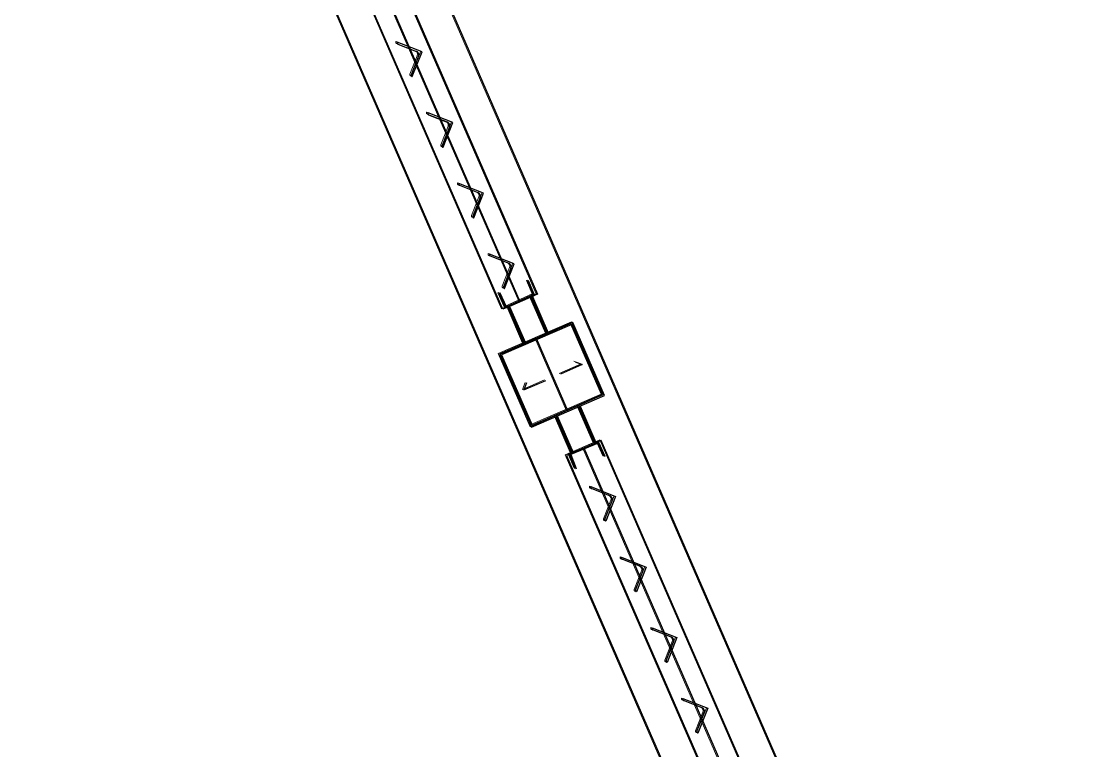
# Model space of a CAD drawing. Extents: x -15449 to 527173, y -170839 to 146543.
# Drawn here: x 15565.358 to 15566.027, y 7791.238 to 7791.7 of the extents above; entities that cross this region are included whole.
import ezdxf

# ---------------------------------------------------------------- set-up
doc = ezdxf.new("R2010")
doc.units = 0
doc.header["$LTSCALE"] = 8
doc.linetypes.add('X-F10A-LAY-S0-00-ASITE-001_EXTG_ROOF$0$HIDDEN', pattern=[9.525, 6.35, -3.175])
doc.layers.get('0').update_dxf_attribs({"color": 1, "linetype": 'CONTINUOUS'})
for name, color, linetype, lineweight in [('G-IMPT', 7, 'CONTINUOUS', 30), ('Micron SGP Titleblock CAD template EDI$0$G-ANNO-TTLB', 7, 'CONTINUOUS', 30), ('X-F10A-LAY-S0-00-ASITE-001_EXTG_ROOF$0$A-_ROAD----_E', 9, 'CONTINUOUS', 20)]:
    doc.layers.add(name, color=color, linetype=linetype, lineweight=lineweight)
doc.layers.add('X-F10A-LAY-S0-00-ASITE-001_EXTG_ROOF$0$A-SITEWALL', color=2, linetype='CONTINUOUS')

# ---------------------------------------------------------------- blocks, each defined once
blk = doc.blocks.new('X-F10A-LAY-S0-00-ASITE-001_EXTG_ROOF$0$A$C78AF71B9')
at = {"layer": 'X-F10A-LAY-S0-00-ASITE-001_EXTG_ROOF$0$A-SITEWALL', "color": 8}
for p, q in [((75, 0, 3509.1), (0, 0)), ((75, 0), (0, 0)), ((2175, 0, 3509.1), (2250, 0, 0)), ((2175, 0), (2250, 0)), ((75, -25, 3509.1), (2175, -25, -1754.5)), ((75, -25), (2175, -25)), ((75, -50, 3509.1), (0, -50)), ((75, -50), (0, -50)), ((2175, -50, 3509.1), (2250, -50, 0)), ((2175, -50), (2250, -50))]:
    blk.add_line(p, q, dxfattribs=at)
at = {"layer": 'X-F10A-LAY-S0-00-ASITE-001_EXTG_ROOF$0$A-SITEWALL', "color": 252, "linetype": 'X-F10A-LAY-S0-00-ASITE-001_EXTG_ROOF$0$HIDDEN'}
for p, q in [((75, -3, 3509.1), (0, -3)), ((75, -3), (0, -3)), ((2175, -3, 3509.1), (2250, -3)), ((2175, -3), (2250, -3)), ((75, -47, 3509.1), (0, -47)), ((75, -47), (0, -47)), ((2175, -47, 3509.1), (2250, -47)), ((2175, -47), (2250, -47))]:
    blk.add_line(p, q, dxfattribs=at)
at = {"layer": 'X-F10A-LAY-S0-00-ASITE-001_EXTG_ROOF$0$A-SITEWALL', "color": 8, "elevation": -1754.5}
blk.add_lwpolyline([(2175, 10.4), (75, 10.4), (75, -60.4), (2175, -60.4)], close=True, dxfattribs=at)
at = {"layer": 'X-F10A-LAY-S0-00-ASITE-001_EXTG_ROOF$0$A-SITEWALL', "color": 8}
blk.add_lwpolyline([(2175, 10.4), (75, 10.4), (75, -60.4), (2175, -60.4)], close=True, dxfattribs=at)
at = {"layer": 'X-F10A-LAY-S0-00-ASITE-001_EXTG_ROOF$0$A-SITEWALL', "color": 8, "linetype": 'X-F10A-LAY-S0-00-ASITE-001_EXTG_ROOF$0$HIDDEN', "ltscale": 0.1, "elevation": -1754.5}
for points in [[(77.6, -55, -0.414214), (75, -52.4), (75, 2.4, -0.414214), (77.6, 5), (105, 5), (105, 3.4), (77.6, 3.4, 0.414214), (76.6, 2.4), (76.6, -52.4, 0.414214), (77.6, -53.4), (105, -53.4), (105, -55)], [(2172.4, -55, 0.414214), (2175, -52.4), (2175, 2.4, 0.414214), (2172.4, 5), (2145, 5), (2145, 3.4), (2172.4, 3.4, -0.414214), (2173.4, 2.4), (2173.4, -52.4, -0.414214), (2172.4, -53.4), (2145, -53.4), (2145, -55)], [(177.6, -16), (151, -42.5, -0.414214), (147.6, -42.5), (147.1, -42.1), (182.5, -6.8), (217.9, -42.1), (217.4, -42.5, -0.414214), (214, -42.5), (187.4, -16, 0.414214)], [(322.6, -16), (296, -42.5, -0.414214), (292.6, -42.5), (292.1, -42.1), (327.5, -6.8), (362.9, -42.1), (362.4, -42.5, -0.414214), (359, -42.5), (332.4, -16, 0.414214)], [(467.6, -16), (441, -42.5, -0.414214), (437.6, -42.5), (437.1, -42.1), (472.5, -6.8), (507.9, -42.1), (507.4, -42.5, -0.414214), (504, -42.5), (477.4, -16, 0.414214)], [(612.6, -16), (586, -42.5, -0.414214), (582.6, -42.5), (582.1, -42.1), (617.5, -6.8), (652.9, -42.1), (652.4, -42.5, -0.414214), (649, -42.5), (622.4, -16, 0.414214)], [(757.6, -16), (731, -42.5, -0.414214), (727.6, -42.5), (727.1, -42.1), (762.5, -6.8), (797.9, -42.1), (797.4, -42.5, -0.414214), (794, -42.5), (767.4, -16, 0.414214)], [(902.6, -16), (876, -42.5, -0.414214), (872.6, -42.5), (872.1, -42.1), (907.5, -6.8), (942.9, -42.1), (942.4, -42.5, -0.414214), (939, -42.5), (912.4, -16, 0.414214)], [(1047.6, -16), (1021, -42.5, -0.414214), (1017.6, -42.5), (1017.1, -42.1), (1052.5, -6.8), (1087.9, -42.1), (1087.4, -42.5, -0.414214), (1084, -42.5), (1057.4, -16, 0.414214)], [(1192.6, -16), (1166, -42.5, -0.414214), (1162.6, -42.5), (1162.1, -42.1), (1197.5, -6.8), (1232.9, -42.1), (1232.4, -42.5, -0.414214), (1229, -42.5), (1202.4, -16, 0.414214)], [(1337.6, -16), (1311, -42.5, -0.414214), (1307.6, -42.5), (1307.1, -42.1), (1342.5, -6.8), (1377.9, -42.1), (1377.4, -42.5, -0.414214), (1374, -42.5), (1347.4, -16, 0.414214)], [(1482.6, -16), (1456, -42.5, -0.414214), (1452.6, -42.5), (1452.1, -42.1), (1487.5, -6.8), (1522.9, -42.1), (1522.4, -42.5, -0.414214), (1519, -42.5), (1492.4, -16, 0.414214)], [(1627.6, -16), (1601, -42.5, -0.414214), (1597.6, -42.5), (1597.1, -42.1), (1632.5, -6.8), (1667.9, -42.1), (1667.4, -42.5, -0.414214), (1664, -42.5), (1637.4, -16, 0.414214)], [(1772.6, -16), (1746, -42.5, -0.414214), (1742.6, -42.5), (1742.1, -42.1), (1777.5, -6.8), (1812.9, -42.1), (1812.4, -42.5, -0.414214), (1809, -42.5), (1782.4, -16, 0.414214)], [(1917.6, -16), (1891, -42.5, -0.414214), (1887.6, -42.5), (1887.1, -42.1), (1922.5, -6.8), (1957.9, -42.1), (1957.4, -42.5, -0.414214), (1954, -42.5), (1927.4, -16, 0.414214)], [(2062.6, -16), (2036, -42.5, -0.414214), (2032.6, -42.5), (2032.1, -42.1), (2067.5, -6.8), (2102.9, -42.1), (2102.4, -42.5, -0.414214), (2099, -42.5), (2072.4, -16, 0.414214)]]:
    blk.add_lwpolyline(points, format="xyb", close=True, dxfattribs=at)
at = {"layer": 'X-F10A-LAY-S0-00-ASITE-001_EXTG_ROOF$0$A-SITEWALL', "color": 8, "linetype": 'X-F10A-LAY-S0-00-ASITE-001_EXTG_ROOF$0$HIDDEN', "ltscale": 0.1}
for points in [[(77.6, -55, -0.414214), (75, -52.4), (75, 2.4, -0.414214), (77.6, 5), (105, 5), (105, 3.4), (77.6, 3.4, 0.414214), (76.6, 2.4), (76.6, -52.4, 0.414214), (77.6, -53.4), (105, -53.4), (105, -55)], [(2172.4, -55, 0.414214), (2175, -52.4), (2175, 2.4, 0.414214), (2172.4, 5), (2145, 5), (2145, 3.4), (2172.4, 3.4, -0.414214), (2173.4, 2.4), (2173.4, -52.4, -0.414214), (2172.4, -53.4), (2145, -53.4), (2145, -55)], [(177.6, -16), (151, -42.5, -0.414214), (147.6, -42.5), (147.1, -42.1), (182.5, -6.8), (217.9, -42.1), (217.4, -42.5, -0.414214), (214, -42.5), (187.4, -16, 0.414214)], [(322.6, -16), (296, -42.5, -0.414214), (292.6, -42.5), (292.1, -42.1), (327.5, -6.8), (362.9, -42.1), (362.4, -42.5, -0.414214), (359, -42.5), (332.4, -16, 0.414214)], [(467.6, -16), (441, -42.5, -0.414214), (437.6, -42.5), (437.1, -42.1), (472.5, -6.8), (507.9, -42.1), (507.4, -42.5, -0.414214), (504, -42.5), (477.4, -16, 0.414214)], [(612.6, -16), (586, -42.5, -0.414214), (582.6, -42.5), (582.1, -42.1), (617.5, -6.8), (652.9, -42.1), (652.4, -42.5, -0.414214), (649, -42.5), (622.4, -16, 0.414214)], [(757.6, -16), (731, -42.5, -0.414214), (727.6, -42.5), (727.1, -42.1), (762.5, -6.8), (797.9, -42.1), (797.4, -42.5, -0.414214), (794, -42.5), (767.4, -16, 0.414214)], [(902.6, -16), (876, -42.5, -0.414214), (872.6, -42.5), (872.1, -42.1), (907.5, -6.8), (942.9, -42.1), (942.4, -42.5, -0.414214), (939, -42.5), (912.4, -16, 0.414214)], [(1047.6, -16), (1021, -42.5, -0.414214), (1017.6, -42.5), (1017.1, -42.1), (1052.5, -6.8), (1087.9, -42.1), (1087.4, -42.5, -0.414214), (1084, -42.5), (1057.4, -16, 0.414214)], [(1192.6, -16), (1166, -42.5, -0.414214), (1162.6, -42.5), (1162.1, -42.1), (1197.5, -6.8), (1232.9, -42.1), (1232.4, -42.5, -0.414214), (1229, -42.5), (1202.4, -16, 0.414214)], [(1337.6, -16), (1311, -42.5, -0.414214), (1307.6, -42.5), (1307.1, -42.1), (1342.5, -6.8), (1377.9, -42.1), (1377.4, -42.5, -0.414214), (1374, -42.5), (1347.4, -16, 0.414214)], [(1482.6, -16), (1456, -42.5, -0.414214), (1452.6, -42.5), (1452.1, -42.1), (1487.5, -6.8), (1522.9, -42.1), (1522.4, -42.5, -0.414214), (1519, -42.5), (1492.4, -16, 0.414214)], [(1627.6, -16), (1601, -42.5, -0.414214), (1597.6, -42.5), (1597.1, -42.1), (1632.5, -6.8), (1667.9, -42.1), (1667.4, -42.5, -0.414214), (1664, -42.5), (1637.4, -16, 0.414214)], [(1772.6, -16), (1746, -42.5, -0.414214), (1742.6, -42.5), (1742.1, -42.1), (1777.5, -6.8), (1812.9, -42.1), (1812.4, -42.5, -0.414214), (1809, -42.5), (1782.4, -16, 0.414214)], [(1917.6, -16), (1891, -42.5, -0.414214), (1887.6, -42.5), (1887.1, -42.1), (1922.5, -6.8), (1957.9, -42.1), (1957.4, -42.5, -0.414214), (1954, -42.5), (1927.4, -16, 0.414214)]]:
    blk.add_lwpolyline(points, format="xyb", close=True, dxfattribs=at)
blk = doc.blocks.new('X-F10A-LAY-S0-00-ASITE-001_EXTG_ROOF$0$A$C66804EB2')
at = {"layer": 'X-F10A-LAY-S0-00-ASITE-001_EXTG_ROOF$0$A-SITEWALL', "color": 8}
blk.add_line((-150, 75), (0, 75), dxfattribs=at)
blk.add_lwpolyline([(0, 0), (0, 150), (-150, 150), (-150, 0)], close=True, dxfattribs=at)
at = {"layer": 'X-F10A-LAY-S0-00-ASITE-001_EXTG_ROOF$0$A-SITEWALL', "color": 8, "linetype": 'X-F10A-LAY-S0-00-ASITE-001_EXTG_ROOF$0$HIDDEN', "ltscale": 0.2}
blk.add_lwpolyline([(-3, 3), (-3, 147), (-147, 147), (-147, 3)], close=True, dxfattribs=at)
at = {"layer": 'X-F10A-LAY-S0-00-ASITE-001_EXTG_ROOF$0$A-SITEWALL', "color": 8}
for points in [[(-80, 125), (-70, 135), (-70, 90)], [(-80, 25), (-70, 15), (-70, 60)]]:
    blk.add_lwpolyline(points, dxfattribs=at)
blk = doc.blocks.new('X-F10A-LAY-S0-00-ASITE-001_EXTG_ROOF$0$A$C7B8A6B6F')
at = {"layer": 'X-F10A-LAY-S0-00-ASITE-001_EXTG_ROOF$0$A-SITEWALL', "color": 252, "linetype": 'X-F10A-LAY-S0-00-ASITE-001_EXTG_ROOF$0$HIDDEN'}
for p, q in [((393.7, 1226.4, 3509.1), (367.6, 1296.7)), ((393.7, 1226.4), (367.6, 1296.7)), ((352.5, 1211.1, 3509.1), (326.3, 1281.4)), ((352.5, 1211.1), (326.3, 1281.4)), ((1099, -671.8, 3509.1), (1125.1, -742.1)), ((1099, -671.8), (1125.1, -742.1)), ((1057.7, -687.1, 3509.1), (1083.9, -757.4)), ((1057.7, -687.1), (1083.9, -757.4))]:
    blk.add_line(p, q, dxfattribs=at)
at = {"layer": 'X-F10A-LAY-S0-00-ASITE-001_EXTG_ROOF$0$A-SITEWALL', "color": 3}
for p, q in [((396.5, 1227.5, 3509.1), (370.4, 1297.8, 0)), ((396.5, 1227.5), (370.4, 1297.8)), ((349.6, 1210, 3509.1), (323.5, 1280.3, 0)), ((349.6, 1210), (323.5, 1280.3)), ((1078.4, -679.5, 3509.1), (373.1, 1218.7, -1754.5)), ((1078.4, -679.5), (373.1, 1218.7)), ((1101.8, -670.8, 3509.1), (1127.9, -741.1)), ((1101.8, -670.8), (1127.9, -741.1)), ((1054.9, -688.2, 3509.1), (1081, -758.5)), ((1054.9, -688.2), (1081, -758.5))]:
    blk.add_line(p, q, dxfattribs=at)
at = {"layer": 'X-F10A-LAY-S0-00-ASITE-001_EXTG_ROOF$0$A-SITEWALL', "color": 3, "elevation": -1754.5}
blk.add_lwpolyline([(406.2, 1231.1), (1111.5, -667.2), (1045.2, -691.8), (339.9, 1206.4)], close=True, dxfattribs=at)
at = {"layer": 'X-F10A-LAY-S0-00-ASITE-001_EXTG_ROOF$0$A-SITEWALL', "color": 3}
blk.add_lwpolyline([(406.2, 1231.1), (1111.5, -667.2), (1045.2, -691.8), (339.9, 1206.4)], close=True, dxfattribs=at)
at = {"layer": 'X-F10A-LAY-S0-00-ASITE-001_EXTG_ROOF$0$A-SITEWALL', "color": 8, "linetype": 'X-F10A-LAY-S0-00-ASITE-001_EXTG_ROOF$0$HIDDEN', "ltscale": 0.1, "elevation": -1754.5}
for points in [[(345.9, 1205.9, -0.414214), (347.4, 1209.2), (398.8, 1228.3, -0.414214), (402.1, 1226.8), (411.7, 1201.1), (410.2, 1200.5), (400.6, 1226.2, 0.414214), (399.3, 1226.8), (348, 1207.7, 0.414214), (347.4, 1206.4), (356.9, 1180.7), (355.4, 1180.2)], [(508.7, 879.8), (493, 845.6, 0.414214), (494.2, 842.4), (494.7, 842.2), (515.6, 887.6), (470.1, 908.5), (469.9, 907.9, 0.414214), (471, 904.7), (505.2, 889.1, -0.414214)], [(559.2, 743.9), (543.5, 709.7, 0.414214), (544.7, 706.5), (545.2, 706.3), (566.1, 751.7), (520.6, 772.5), (520.4, 772, 0.414214), (521.5, 768.8), (555.7, 753.2, -0.414214)], [(609.7, 608), (594, 573.8, 0.414214), (595.2, 570.6), (595.7, 570.3), (616.6, 615.8), (571.1, 636.6), (570.9, 636.1, 0.414214), (572, 632.9), (606.2, 617.2, -0.414214)], [(660.2, 472), (644.5, 437.9, 0.414214), (645.7, 434.7), (646.2, 434.4), (667.1, 479.9), (621.6, 500.7), (621.4, 500.2, 0.414214), (622.5, 497), (656.7, 481.3, -0.414214)], [(710.7, 336.1), (695, 301.9, 0.414214), (696.2, 298.7), (696.7, 298.5), (717.6, 344), (672.1, 364.8), (671.9, 364.2, 0.414214), (673, 361.1), (707.2, 345.4, -0.414214)], [(761.2, 200.2), (745.5, 166, 0.414214), (746.7, 162.8), (747.2, 162.6), (768.1, 208), (722.6, 228.9), (722.4, 228.3, 0.414214), (723.5, 225.1), (757.7, 209.5, -0.414214)], [(811.7, 64.3), (796, 30.1, 0.414214), (797.2, 26.9), (797.7, 26.7), (818.6, 72.1), (773.1, 92.9), (772.9, 92.4, 0.414214), (774, 89.2), (808.2, 73.5, -0.414214)], [(862.2, -71.7), (846.5, -105.8, 0.414214), (847.7, -109), (848.2, -109.3), (869.1, -63.8), (823.6, -43), (823.4, -43.5, 0.414214), (824.5, -46.7), (858.7, -62.4, -0.414214)], [(912.7, -207.6), (897, -241.8, 0.414214), (898.2, -244.9), (898.7, -245.2), (919.6, -199.7), (874.1, -178.9), (873.9, -179.5, 0.414214), (875, -182.6), (909.2, -198.3, -0.414214)], [(963.2, -343.5), (947.5, -377.7, 0.414214), (948.7, -380.9), (949.2, -381.1), (970.1, -335.7), (924.6, -314.8), (924.4, -315.4, 0.414214), (925.6, -318.6), (959.7, -334.2, -0.414214)], [(1013.7, -479.4), (998, -513.6, 0.414214), (999.2, -516.8), (999.7, -517), (1020.6, -471.6), (975.1, -450.7), (974.9, -451.3, 0.414214), (976.1, -454.5), (1010.2, -470.1, -0.414214)], [(1064.2, -615.3), (1048.5, -649.5, 0.414214), (1049.7, -652.7), (1050.2, -653), (1071.1, -607.5), (1025.6, -586.7), (1025.4, -587.2, 0.414214), (1026.6, -590.4), (1060.7, -606.1, -0.414214)], [(1049.3, -687.5, 0.414214), (1052.7, -689), (1104, -669.9, 0.414214), (1105.6, -666.6), (1096, -640.9), (1094.5, -641.5), (1104.1, -667.1, -0.414214), (1103.5, -668.4), (1052.1, -687.5, -0.414214), (1050.8, -686.9), (1041.3, -661.2), (1039.8, -661.8)]]:
    blk.add_lwpolyline(points, format="xyb", close=True, dxfattribs=at)
at = {"layer": 'X-F10A-LAY-S0-00-ASITE-001_EXTG_ROOF$0$A-SITEWALL', "color": 8, "linetype": 'X-F10A-LAY-S0-00-ASITE-001_EXTG_ROOF$0$HIDDEN', "ltscale": 0.1}
for points in [[(345.9, 1205.9, -0.414214), (347.4, 1209.2), (398.8, 1228.3, -0.414214), (402.1, 1226.8), (411.7, 1201.1), (410.2, 1200.5), (400.6, 1226.2, 0.414214), (399.3, 1226.8), (348, 1207.7, 0.414214), (347.4, 1206.4), (356.9, 1180.7), (355.4, 1180.2)], [(407.7, 1151.6), (392, 1117.5, 0.414214), (393.2, 1114.3), (393.7, 1114), (414.6, 1159.5), (369.1, 1180.3), (368.9, 1179.8, 0.414214), (370, 1176.6), (404.2, 1160.9, -0.414214)], [(458.2, 1015.7), (442.5, 981.5, 0.414214), (443.7, 978.4), (444.2, 978.1), (465.1, 1023.6), (419.6, 1044.4), (419.4, 1043.8, 0.414214), (420.5, 1040.7), (454.7, 1025, -0.414214)], [(508.7, 879.8), (493, 845.6, 0.414214), (494.2, 842.4), (494.7, 842.2), (515.6, 887.6), (470.1, 908.5), (469.9, 907.9, 0.414214), (471, 904.7), (505.2, 889.1, -0.414214)], [(559.2, 743.9), (543.5, 709.7, 0.414214), (544.7, 706.5), (545.2, 706.3), (566.1, 751.7), (520.6, 772.5), (520.4, 772, 0.414214), (521.5, 768.8), (555.7, 753.2, -0.414214)], [(609.7, 608), (594, 573.8, 0.414214), (595.2, 570.6), (595.7, 570.3), (616.6, 615.8), (571.1, 636.6), (570.9, 636.1, 0.414214), (572, 632.9), (606.2, 617.2, -0.414214)], [(660.2, 472), (644.5, 437.9, 0.414214), (645.7, 434.7), (646.2, 434.4), (667.1, 479.9), (621.6, 500.7), (621.4, 500.2, 0.414214), (622.5, 497), (656.7, 481.3, -0.414214)], [(710.7, 336.1), (695, 301.9, 0.414214), (696.2, 298.7), (696.7, 298.5), (717.6, 344), (672.1, 364.8), (671.9, 364.2, 0.414214), (673, 361.1), (707.2, 345.4, -0.414214)], [(761.2, 200.2), (745.5, 166, 0.414214), (746.7, 162.8), (747.2, 162.6), (768.1, 208), (722.6, 228.9), (722.4, 228.3, 0.414214), (723.5, 225.1), (757.7, 209.5, -0.414214)], [(811.7, 64.3), (796, 30.1, 0.414214), (797.2, 26.9), (797.7, 26.7), (818.6, 72.1), (773.1, 92.9), (772.9, 92.4, 0.414214), (774, 89.2), (808.2, 73.5, -0.414214)], [(862.2, -71.7), (846.5, -105.8, 0.414214), (847.7, -109), (848.2, -109.3), (869.1, -63.8), (823.6, -43), (823.4, -43.5, 0.414214), (824.5, -46.7), (858.7, -62.4, -0.414214)], [(912.7, -207.6), (897, -241.8, 0.414214), (898.2, -244.9), (898.7, -245.2), (919.6, -199.7), (874.1, -178.9), (873.9, -179.5, 0.414214), (875, -182.6), (909.2, -198.3, -0.414214)], [(963.2, -343.5), (947.5, -377.7, 0.414214), (948.7, -380.9), (949.2, -381.1), (970.1, -335.7), (924.6, -314.8), (924.4, -315.4, 0.414214), (925.6, -318.6), (959.7, -334.2, -0.414214)], [(1013.7, -479.4), (998, -513.6, 0.414214), (999.2, -516.8), (999.7, -517), (1020.6, -471.6), (975.1, -450.7), (974.9, -451.3, 0.414214), (976.1, -454.5), (1010.2, -470.1, -0.414214)], [(1064.2, -615.3), (1048.5, -649.5, 0.414214), (1049.7, -652.7), (1050.2, -653), (1071.1, -607.5), (1025.6, -586.7), (1025.4, -587.2, 0.414214), (1026.6, -590.4), (1060.7, -606.1, -0.414214)], [(1049.3, -687.5, 0.414214), (1052.7, -689), (1104, -669.9, 0.414214), (1105.6, -666.6), (1096, -640.9), (1094.5, -641.5), (1104.1, -667.1, -0.414214), (1103.5, -668.4), (1052.1, -687.5, -0.414214), (1050.8, -686.9), (1041.3, -661.2), (1039.8, -661.8)]]:
    blk.add_lwpolyline(points, format="xyb", close=True, dxfattribs=at)
blk = doc.blocks.new('A$Cf1db08be')
at = {"layer": 'G-IMPT'}
for p, q in [((93.34569, 12.53452), (94.27545, 10.39705)), ((93.28406, 12.50771), (94.21382, 10.37024)), ((93.33824, 12.4972), (93.60968, 11.87315)), ((93.33824, 12.4972), (93.60968, 11.87315)), ((93.58789, 11.86367), (93.31644, 12.48772)), ((93.58789, 11.86367), (93.31644, 12.48772)), ((93.59879, 11.86841), (93.32734, 12.49246)), ((93.59879, 11.86841), (93.32734, 12.49246)), ((93.52108, 12.03264), (93.52101, 12.03245)), ((93.52108, 12.03264), (93.52101, 12.03245)), ((93.53672, 12.02649), (93.52108, 12.03264)), ((93.53672, 12.02649), (93.52108, 12.03264)), ((93.52146, 12.03141), (93.53322, 12.02678)), ((93.52146, 12.03141), (93.53322, 12.02678)), ((93.53056, 12.01085), (93.53672, 12.02649)), ((93.53056, 12.01085), (93.53672, 12.02649)), ((93.53455, 12.02373), (93.52992, 12.01197)), ((93.53455, 12.02373), (93.52992, 12.01197)), ((93.53037, 12.01092), (93.53056, 12.01085)), ((93.53037, 12.01092), (93.53056, 12.01085)), ((93.54052, 11.98796), (93.54044, 11.98777)), ((93.54052, 11.98796), (93.54044, 11.98777)), ((93.55615, 11.9818), (93.54052, 11.98796)), ((93.55615, 11.9818), (93.54052, 11.98796)), ((93.5409, 11.98672), (93.55266, 11.98209)), ((93.5409, 11.98672), (93.55266, 11.98209)), ((93.55398, 11.97904), (93.54935, 11.96729)), ((93.55398, 11.97904), (93.54935, 11.96729)), ((93.55, 11.96617), (93.55615, 11.9818)), ((93.55, 11.96617), (93.55615, 11.9818)), ((93.54981, 11.96624), (93.55, 11.96617)), ((93.54981, 11.96624), (93.55, 11.96617)), ((93.55995, 11.94327), (93.55988, 11.94308)), ((93.55995, 11.94327), (93.55988, 11.94308)), ((93.57559, 11.93712), (93.55995, 11.94327)), ((93.57559, 11.93712), (93.55995, 11.94327)), ((93.56034, 11.94204), (93.57209, 11.93741)), ((93.56034, 11.94204), (93.57209, 11.93741)), ((93.57342, 11.93436), (93.56879, 11.9226)), ((93.57342, 11.93436), (93.56879, 11.9226)), ((93.56943, 11.92148), (93.57559, 11.93712)), ((93.56943, 11.92148), (93.57559, 11.93712)), ((93.56925, 11.92155), (93.56943, 11.92148)), ((93.56925, 11.92155), (93.56943, 11.92148)), ((93.57939, 11.89859), (93.57932, 11.8984)), ((93.57939, 11.89859), (93.57932, 11.8984)), ((93.59503, 11.89243), (93.57939, 11.89859)), ((93.59503, 11.89243), (93.57939, 11.89859)), ((93.57977, 11.89735), (93.59153, 11.89272)), ((93.57977, 11.89735), (93.59153, 11.89272)), ((93.58887, 11.8768), (93.59503, 11.89243)), ((93.58887, 11.8768), (93.59503, 11.89243)), ((93.59286, 11.88967), (93.58823, 11.87792)), ((93.59286, 11.88967), (93.58823, 11.87792)), ((93.60401, 11.88168), (93.60352, 11.88147)), ((93.60401, 11.88168), (93.60352, 11.88147)), ((93.60352, 11.88147), (93.60719, 11.87302)), ((93.60352, 11.88147), (93.60719, 11.87302)), ((93.60769, 11.87324), (93.60401, 11.88168)), ((93.60769, 11.87324), (93.60401, 11.88168)), ((93.58602, 11.87385), (93.58552, 11.87364)), ((93.58602, 11.87385), (93.58552, 11.87364)), ((93.58552, 11.87364), (93.5892, 11.86519)), ((93.58552, 11.87364), (93.5892, 11.86519)), ((93.59013, 11.86523), (93.58602, 11.87385)), ((93.59013, 11.86523), (93.58602, 11.87385)), ((93.60968, 11.87315), (93.58789, 11.86367)), ((93.60968, 11.87315), (93.58789, 11.86367)), ((93.58868, 11.87687), (93.58887, 11.8768)), ((93.58868, 11.87687), (93.58887, 11.8768)), ((93.60719, 11.87302), (93.59013, 11.86523)), ((93.60719, 11.87302), (93.59013, 11.86523)), ((93.59034, 11.86474), (93.60723, 11.87209)), ((93.59034, 11.86474), (93.60723, 11.87209)), ((93.60557, 11.87136), (93.61562, 11.84825)), ((93.61562, 11.84825), (93.60557, 11.87136)), ((93.60649, 11.87177), (93.61655, 11.84865)), ((93.61655, 11.84865), (93.60649, 11.87177)), ((93.59108, 11.86506), (93.60114, 11.84195)), ((93.60114, 11.84195), (93.59108, 11.86506)), ((93.59201, 11.86546), (93.60206, 11.84235)), ((93.60206, 11.84235), (93.59201, 11.86546)), ((93.63196, 11.85535), (93.58573, 11.83525)), ((93.63143, 11.85403), (93.58706, 11.83473)), ((93.65074, 11.80965), (93.63143, 11.85403)), ((93.65206, 11.80913), (93.63196, 11.85535)), ((93.60884, 11.8453), (93.62895, 11.79908)), ((93.58573, 11.83525), (93.60584, 11.78902)), ((93.58706, 11.83473), (93.60636, 11.79035)), ((93.63806, 11.82869), (93.62419, 11.82266)), ((93.63363, 11.83043), (93.63806, 11.82869)), ((93.60108, 11.8126), (93.61494, 11.81864)), ((93.60282, 11.81703), (93.60108, 11.8126)), ((93.60584, 11.78902), (93.65206, 11.80913)), ((93.60636, 11.79035), (93.65074, 11.80965)), ((93.64578, 11.77891), (93.63573, 11.80202)), ((93.63573, 11.80202), (93.64578, 11.77891)), ((93.64671, 11.77931), (93.63665, 11.80243)), ((93.63665, 11.80243), (93.64671, 11.77931)), ((93.6313, 11.77261), (93.62125, 11.79572)), ((93.62125, 11.79572), (93.6313, 11.77261)), ((93.63222, 11.77301), (93.62217, 11.79613)), ((93.62217, 11.79613), (93.63222, 11.77301)), ((93.6499, 11.7807), (93.62811, 11.77122)), ((93.6499, 11.7807), (93.62811, 11.77122)), ((93.63056, 11.77229), (93.64745, 11.77964)), ((93.63056, 11.77229), (93.64745, 11.77964)), ((93.6481, 11.77897), (93.63077, 11.7718)), ((93.6481, 11.77897), (93.63077, 11.7718)), ((93.65178, 11.77052), (93.6481, 11.77897)), ((93.65178, 11.77052), (93.6481, 11.77897)), ((93.6486, 11.77918), (93.65227, 11.77074)), ((93.6486, 11.77918), (93.65227, 11.77074)), ((93.9314, 11.13354), (93.6499, 11.7807)), ((93.9314, 11.13354), (93.6499, 11.7807)), ((93.62811, 11.77122), (93.90961, 11.12406)), ((93.62811, 11.77122), (93.90961, 11.12406)), ((93.63378, 11.7627), (93.63011, 11.77114)), ((93.63378, 11.7627), (93.63011, 11.77114)), ((93.63077, 11.7718), (93.63427, 11.76291)), ((93.63077, 11.7718), (93.63427, 11.76291)), ((93.639, 11.77596), (93.92051, 11.1288)), ((93.639, 11.77596), (93.92051, 11.1288)), ((93.65227, 11.77074), (93.65178, 11.77052)), ((93.65227, 11.77074), (93.65178, 11.77052)), ((93.63427, 11.76291), (93.63378, 11.7627)), ((93.63427, 11.76291), (93.63378, 11.7627)), ((93.64333, 11.75125), (93.6434, 11.75144)), ((93.64333, 11.75125), (93.6434, 11.75144)), ((93.6434, 11.75144), (93.65904, 11.74528)), ((93.6434, 11.75144), (93.65904, 11.74528)), ((93.65554, 11.74557), (93.64378, 11.7502)), ((93.65554, 11.74557), (93.64378, 11.7502)), ((93.65904, 11.74528), (93.65288, 11.72964)), ((93.65904, 11.74528), (93.65288, 11.72964)), ((93.65224, 11.73076), (93.65687, 11.74252)), ((93.65224, 11.73076), (93.65687, 11.74252)), ((93.65288, 11.72964), (93.65269, 11.72972)), ((93.65288, 11.72964), (93.65269, 11.72972)), ((93.66276, 11.70656), (93.66284, 11.70675)), ((93.66276, 11.70656), (93.66284, 11.70675)), ((93.66284, 11.70675), (93.67847, 11.70059)), ((93.66284, 11.70675), (93.67847, 11.70059)), ((93.67498, 11.70089), (93.66322, 11.70552)), ((93.67498, 11.70089), (93.66322, 11.70552)), ((93.67167, 11.68608), (93.6763, 11.69784)), ((93.67167, 11.68608), (93.6763, 11.69784)), ((93.67847, 11.70059), (93.67232, 11.68496)), ((93.67847, 11.70059), (93.67232, 11.68496)), ((93.67232, 11.68496), (93.67213, 11.68503)), ((93.67232, 11.68496), (93.67213, 11.68503)), ((93.6822, 11.66188), (93.68227, 11.66207)), ((93.6822, 11.66188), (93.68227, 11.66207)), ((93.68227, 11.66207), (93.69791, 11.65591)), ((93.68227, 11.66207), (93.69791, 11.65591)), ((93.69441, 11.6562), (93.68266, 11.66083)), ((93.69441, 11.6562), (93.68266, 11.66083)), ((93.69111, 11.6414), (93.69574, 11.65315)), ((93.69111, 11.6414), (93.69574, 11.65315)), ((93.69791, 11.65591), (93.69175, 11.64028)), ((93.69791, 11.65591), (93.69175, 11.64028)), ((93.69175, 11.64028), (93.69157, 11.64035)), ((93.69175, 11.64028), (93.69157, 11.64035)), ((93.70164, 11.61719), (93.70171, 11.61738)), ((93.70164, 11.61719), (93.70171, 11.61738)), ((93.70171, 11.61738), (93.71735, 11.61123)), ((93.70171, 11.61738), (93.71735, 11.61123)), ((93.71385, 11.61152), (93.70209, 11.61615)), ((93.71385, 11.61152), (93.70209, 11.61615)), ((93.71735, 11.61123), (93.71119, 11.59559)), ((93.71735, 11.61123), (93.71119, 11.59559)), ((93.71055, 11.59671), (93.71518, 11.60847)), ((93.71055, 11.59671), (93.71518, 11.60847)), ((93.71119, 11.59559), (93.711, 11.59566)), ((93.71119, 11.59559), (93.711, 11.59566))]:
    blk.add_line(p, q, dxfattribs=at)
for centre, radius, start, end in [((93.52176, 12.03216), 0.000807, 158.50818, 248.50818), ((93.52176, 12.03216), 0.000807, 158.50818, 248.50818), ((93.53236, 12.02459), 0.00235, 338.50818, 68.50818), ((93.53236, 12.02459), 0.00235, 338.50818, 68.50818), ((93.53067, 12.01167), 0.000807, 158.50818, 248.50818), ((93.53067, 12.01167), 0.000807, 158.50818, 248.50818), ((93.54119, 11.98747), 0.000807, 158.50818, 248.50818), ((93.54119, 11.98747), 0.000807, 158.50818, 248.50818), ((93.55179, 11.9799), 0.00235, 338.50818, 68.50818), ((93.55179, 11.9799), 0.00235, 338.50818, 68.50818), ((93.5501, 11.96699), 0.000807, 158.50818, 248.50818), ((93.5501, 11.96699), 0.000807, 158.50818, 248.50818), ((93.56063, 11.94279), 0.000807, 158.50818, 248.50818), ((93.56063, 11.94279), 0.000807, 158.50818, 248.50818), ((93.57123, 11.93522), 0.00235, 338.50818, 68.50818), ((93.57123, 11.93522), 0.00235, 338.50818, 68.50818), ((93.56954, 11.92231), 0.000807, 158.50818, 248.50818), ((93.56954, 11.92231), 0.000807, 158.50818, 248.50818), ((93.58007, 11.8981), 0.000807, 158.50818, 248.50818), ((93.58007, 11.8981), 0.000807, 158.50818, 248.50818), ((93.59067, 11.89054), 0.00235, 338.50818, 68.50818), ((93.59067, 11.89054), 0.00235, 338.50818, 68.50818), ((93.58898, 11.87762), 0.000807, 158.50818, 248.50818), ((93.58898, 11.87762), 0.000807, 158.50818, 248.50818), ((93.60688, 11.87289), 0.000336, 293.50818, 23.50818), ((93.60688, 11.87289), 0.000336, 293.50818, 23.50818), ((93.60688, 11.87289), 0.000874, 293.50818, 23.50818), ((93.60688, 11.87289), 0.000874, 293.50818, 23.50818), ((93.59, 11.86554), 0.000874, 203.50818, 293.50818), ((93.59, 11.86554), 0.000874, 203.50818, 293.50818), ((93.59, 11.86554), 0.000336, 203.50818, 293.50818), ((93.59, 11.86554), 0.000336, 203.50818, 293.50818), ((93.6478, 11.77883), 0.000874, 23.50818, 113.50818), ((93.6478, 11.77883), 0.000874, 23.50818, 113.50818), ((93.6478, 11.77883), 0.000336, 23.50818, 113.50818), ((93.6478, 11.77883), 0.000336, 23.50818, 113.50818), ((93.63091, 11.77149), 0.000874, 113.50818, 203.50818), ((93.63091, 11.77149), 0.000874, 113.50818, 203.50818), ((93.63091, 11.77149), 0.000336, 113.50818, 203.50818), ((93.63091, 11.77149), 0.000336, 113.50818, 203.50818), ((93.64408, 11.75095), 0.000807, 158.50818, 248.50818), ((93.64408, 11.75095), 0.000807, 158.50818, 248.50818), ((93.65468, 11.74338), 0.00235, 338.50818, 68.50818), ((93.65468, 11.74338), 0.00235, 338.50818, 68.50818), ((93.65299, 11.73047), 0.000807, 158.50818, 248.50818), ((93.65299, 11.73047), 0.000807, 158.50818, 248.50818), ((93.66351, 11.70627), 0.000807, 158.50818, 248.50818), ((93.66351, 11.70627), 0.000807, 158.50818, 248.50818), ((93.67411, 11.6987), 0.00235, 338.50818, 68.50818), ((93.67411, 11.6987), 0.00235, 338.50818, 68.50818), ((93.67242, 11.68578), 0.000807, 158.50818, 248.50818), ((93.67242, 11.68578), 0.000807, 158.50818, 248.50818), ((93.68295, 11.66158), 0.000807, 158.50818, 248.50818), ((93.68295, 11.66158), 0.000807, 158.50818, 248.50818), ((93.69355, 11.65401), 0.00235, 338.50818, 68.50818), ((93.69355, 11.65401), 0.00235, 338.50818, 68.50818), ((93.69186, 11.6411), 0.000807, 158.50818, 248.50818), ((93.69186, 11.6411), 0.000807, 158.50818, 248.50818), ((93.70239, 11.6169), 0.000807, 158.50818, 248.50818), ((93.70239, 11.6169), 0.000807, 158.50818, 248.50818), ((93.71299, 11.60933), 0.00235, 338.50818, 68.50818), ((93.71299, 11.60933), 0.00235, 338.50818, 68.50818), ((93.7113, 11.59641), 0.000807, 158.50818, 248.50818), ((93.7113, 11.59641), 0.000807, 158.50818, 248.50818)]:
    blk.add_arc(centre, radius, start, end, dxfattribs=at)
at = {"layer": 'X-F10A-LAY-S0-00-ASITE-001_EXTG_ROOF$0$A-_ROAD----_E'}
for p, q in [((93.34486, 12.53485), (94.27462, 10.3974)), ((93.28323, 12.50804), (94.21298, 10.37059)), ((93.33741, 12.49752), (93.60885, 11.87348)), ((93.58706, 11.864), (93.31562, 12.48804)), ((93.59796, 11.86874), (93.32651, 12.49278)), ((93.52025, 12.03297), (93.52018, 12.03278)), ((93.53589, 12.02681), (93.52025, 12.03297)), ((93.52063, 12.03173), (93.53239, 12.02711)), ((93.52973, 12.01118), (93.53589, 12.02681)), ((93.53372, 12.02405), (93.52909, 12.0123)), ((93.52954, 12.01125), (93.52973, 12.01118)), ((93.53969, 11.98828), (93.53961, 11.9881)), ((93.55532, 11.98213), (93.53969, 11.98828)), ((93.54007, 11.98705), (93.55183, 11.98242)), ((93.55315, 11.97937), (93.54852, 11.96761)), ((93.54917, 11.96649), (93.55532, 11.98213)), ((93.54898, 11.96657), (93.54917, 11.96649)), ((93.55913, 11.9436), (93.55905, 11.94341)), ((93.57476, 11.93744), (93.55913, 11.9436)), ((93.55951, 11.94237), (93.57126, 11.93774)), ((93.57259, 11.93469), (93.56796, 11.92293)), ((93.5686, 11.92181), (93.57476, 11.93744)), ((93.56842, 11.92188), (93.5686, 11.92181)), ((93.57856, 11.89892), (93.57849, 11.89873)), ((93.5942, 11.89276), (93.57856, 11.89892)), ((93.57894, 11.89768), (93.5907, 11.89305)), ((93.58804, 11.87712), (93.5942, 11.89276)), ((93.59203, 11.89), (93.5874, 11.87824)), ((93.60318, 11.88201), (93.60269, 11.88179)), ((93.60269, 11.88179), (93.60636, 11.87335)), ((93.60686, 11.87357), (93.60318, 11.88201)), ((93.58519, 11.87418), (93.58469, 11.87397)), ((93.58469, 11.87397), (93.58837, 11.86552)), ((93.5893, 11.86556), (93.58519, 11.87418)), ((93.60885, 11.87348), (93.58706, 11.864)), ((93.58785, 11.8772), (93.58804, 11.87712)), ((93.60636, 11.87335), (93.5893, 11.86556)), ((93.58951, 11.86507), (93.6064, 11.87242)), ((93.60474, 11.87169), (93.61479, 11.84858)), ((93.61479, 11.84858), (93.60474, 11.87169)), ((93.60566, 11.87209), (93.61572, 11.84898)), ((93.61572, 11.84898), (93.60566, 11.87209)), ((93.59025, 11.86539), (93.60031, 11.84228)), ((93.60031, 11.84228), (93.59025, 11.86539)), ((93.59118, 11.86579), (93.60123, 11.84268)), ((93.60123, 11.84268), (93.59118, 11.86579)), ((93.63112, 11.85568), (93.5849, 11.83558)), ((93.6306, 11.85436), (93.58623, 11.83505)), ((93.64991, 11.80998), (93.6306, 11.85436)), ((93.65123, 11.80946), (93.63112, 11.85568)), ((93.60801, 11.84563), (93.62812, 11.7994)), ((93.5849, 11.83558), (93.60501, 11.78935)), ((93.58623, 11.83505), (93.60553, 11.79068)), ((93.63723, 11.82902), (93.62336, 11.82299)), ((93.6328, 11.83076), (93.63723, 11.82902)), ((93.60025, 11.81293), (93.61411, 11.81897)), ((93.60199, 11.81736), (93.60025, 11.81293)), ((93.60501, 11.78935), (93.65123, 11.80946)), ((93.60553, 11.79068), (93.64991, 11.80998)), ((93.64495, 11.77924), (93.6349, 11.80235)), ((93.6349, 11.80235), (93.64495, 11.77924)), ((93.64588, 11.77964), (93.63582, 11.80276)), ((93.63582, 11.80276), (93.64588, 11.77964)), ((93.63047, 11.77294), (93.62042, 11.79605)), ((93.62042, 11.79605), (93.63047, 11.77294)), ((93.63139, 11.77334), (93.62134, 11.79646)), ((93.62134, 11.79646), (93.63139, 11.77334)), ((93.64907, 11.78103), (93.62728, 11.77155)), ((93.62973, 11.77262), (93.64662, 11.77997)), ((93.64727, 11.7793), (93.62994, 11.77213)), ((93.65095, 11.77085), (93.64727, 11.7793)), ((93.64777, 11.77951), (93.65144, 11.77107)), ((93.93057, 11.13388), (93.64907, 11.78103)), ((93.62728, 11.77155), (93.90878, 11.1244)), ((93.63295, 11.76303), (93.62928, 11.77147)), ((93.62994, 11.77213), (93.63344, 11.76324)), ((93.63817, 11.77629), (93.91967, 11.12914)), ((93.65144, 11.77107), (93.65095, 11.77085)), ((93.63344, 11.76324), (93.63295, 11.76303)), ((93.6425, 11.75158), (93.64257, 11.75177)), ((93.64257, 11.75177), (93.6582, 11.74561)), ((93.65471, 11.7459), (93.64295, 11.75053)), ((93.6582, 11.74561), (93.65205, 11.72997)), ((93.65141, 11.73109), (93.65604, 11.74285)), ((93.65205, 11.72997), (93.65186, 11.73005)), ((93.66193, 11.70689), (93.66201, 11.70708)), ((93.66201, 11.70708), (93.67764, 11.70093)), ((93.67415, 11.70122), (93.66239, 11.70585)), ((93.67084, 11.68641), (93.67547, 11.69817)), ((93.67764, 11.70093), (93.67149, 11.68529)), ((93.67149, 11.68529), (93.6713, 11.68536)), ((93.68137, 11.66221), (93.68144, 11.6624)), ((93.68144, 11.6624), (93.69708, 11.65624)), ((93.69358, 11.65653), (93.68182, 11.66116)), ((93.69028, 11.64173), (93.69491, 11.65348)), ((93.69708, 11.65624), (93.69092, 11.64061)), ((93.69092, 11.64061), (93.69073, 11.64068)), ((93.70081, 11.61752), (93.70088, 11.61771)), ((93.70088, 11.61771), (93.71652, 11.61156)), ((93.71302, 11.61185), (93.70126, 11.61648)), ((93.71652, 11.61156), (93.71036, 11.59592)), ((93.70972, 11.59704), (93.71435, 11.6088)), ((93.71036, 11.59592), (93.71017, 11.596))]:
    blk.add_line(p, q, dxfattribs=at)
for centre, radius, start, end in [((93.52093, 12.03249), 0.000807, 158.50818, 248.50818), ((93.53153, 12.02492), 0.00235, 338.50818, 68.50818), ((93.52984, 12.012), 0.000807, 158.50818, 248.50818), ((93.54037, 11.9878), 0.000807, 158.50818, 248.50818), ((93.55096, 11.98023), 0.00235, 338.50818, 68.50818), ((93.54927, 11.96732), 0.000807, 158.50818, 248.50818), ((93.5598, 11.94312), 0.000807, 158.50818, 248.50818), ((93.5704, 11.93555), 0.00235, 338.50818, 68.50818), ((93.56871, 11.92263), 0.000807, 158.50818, 248.50818), ((93.57924, 11.89843), 0.000807, 158.50818, 248.50818), ((93.58984, 11.89086), 0.00235, 338.50818, 68.50818), ((93.58815, 11.87795), 0.000807, 158.50818, 248.50818), ((93.60605, 11.87322), 0.000336, 293.50818, 23.50818), ((93.60605, 11.87322), 0.000874, 293.50818, 23.50818), ((93.58917, 11.86587), 0.000874, 203.50818, 293.50818), ((93.58917, 11.86587), 0.000336, 203.50818, 293.50818), ((93.64697, 11.77916), 0.000874, 23.50818, 113.50818), ((93.64697, 11.77916), 0.000336, 23.50818, 113.50818), ((93.63008, 11.77182), 0.000874, 113.50818, 203.50818), ((93.63008, 11.77182), 0.000336, 113.50818, 203.50818), ((93.64325, 11.75128), 0.000807, 158.50818, 248.50818), ((93.65385, 11.74371), 0.00235, 338.50818, 68.50818), ((93.65216, 11.7308), 0.000807, 158.50818, 248.50818), ((93.66268, 11.7066), 0.000807, 158.50818, 248.50818), ((93.67328, 11.69903), 0.00235, 338.50818, 68.50818), ((93.67159, 11.68611), 0.000807, 158.50818, 248.50818), ((93.68212, 11.66191), 0.000807, 158.50818, 248.50818), ((93.69272, 11.65434), 0.00235, 338.50818, 68.50818), ((93.69103, 11.64143), 0.000807, 158.50818, 248.50818), ((93.70156, 11.61723), 0.000807, 158.50818, 248.50818), ((93.71216, 11.60966), 0.00235, 338.50818, 68.50818), ((93.71047, 11.59675), 0.000807, 158.50818, 248.50818)]:
    blk.add_arc(centre, radius, start, end, dxfattribs=at)
at = {"layer": 'X-F10A-LAY-S0-00-ASITE-001_EXTG_ROOF$0$A-SITEWALL'}
for p, q in [((93.34569, 12.53452, -0.00645), (94.27545, 10.39705, -0.00645)), ((93.28406, 12.50771), (94.21382, 10.37024))]:
    blk.add_line(p, q, dxfattribs=at)
at = {"layer": 'X-F10A-LAY-S0-00-ASITE-001_EXTG_ROOF$0$A-SITEWALL', "xscale": 0.0003360627802949188, "yscale": 0.0003360627802949188, "zscale": 0.0003360627802949188}
for name, p, rotation in [('X-F10A-LAY-S0-00-ASITE-001_EXTG_ROOF$0$A$C7B8A6B6F', (93.22448, 12.07666), 3.125795885946997), ('X-F10A-LAY-S0-00-ASITE-001_EXTG_ROOF$0$A$C66804EB2', (93.60584, 11.78902), 293.5081826664136), ('X-F10A-LAY-S0-00-ASITE-001_EXTG_ROOF$0$A$C78AF71B9', (93.63665, 11.80243), 293.5081826664136)]:
    blk.add_blockref(name, p, dxfattribs=dict(at, rotation=rotation))
blk = doc.blocks.new('Micron SGP Titleblock CAD template EDI$0$MU_SGP_ANTitleblock_A1_Type01_v1_1 - A1-419101-sample')
blk.add_blockref('A$Cf1db08be', (731.58329, 312.05475))
blk = doc.blocks.new('Micron SGP Titleblock CAD template EDI')
at = {"layer": 'Micron SGP Titleblock CAD template EDI$0$G-ANNO-TTLB'}
blk.add_blockref('Micron SGP Titleblock CAD template EDI$0$MU_SGP_ANTitleblock_A1_Type01_v1_1 - A1-419101-sample', (-3.84597, 118.85415), dxfattribs=at)

msp = doc.modelspace()

# ---------------------------------------------------------------- block references
msp.add_blockref('Micron SGP Titleblock CAD template EDI', (14744.33775, 7348.74475))

doc.saveas('drawing.dxf')
